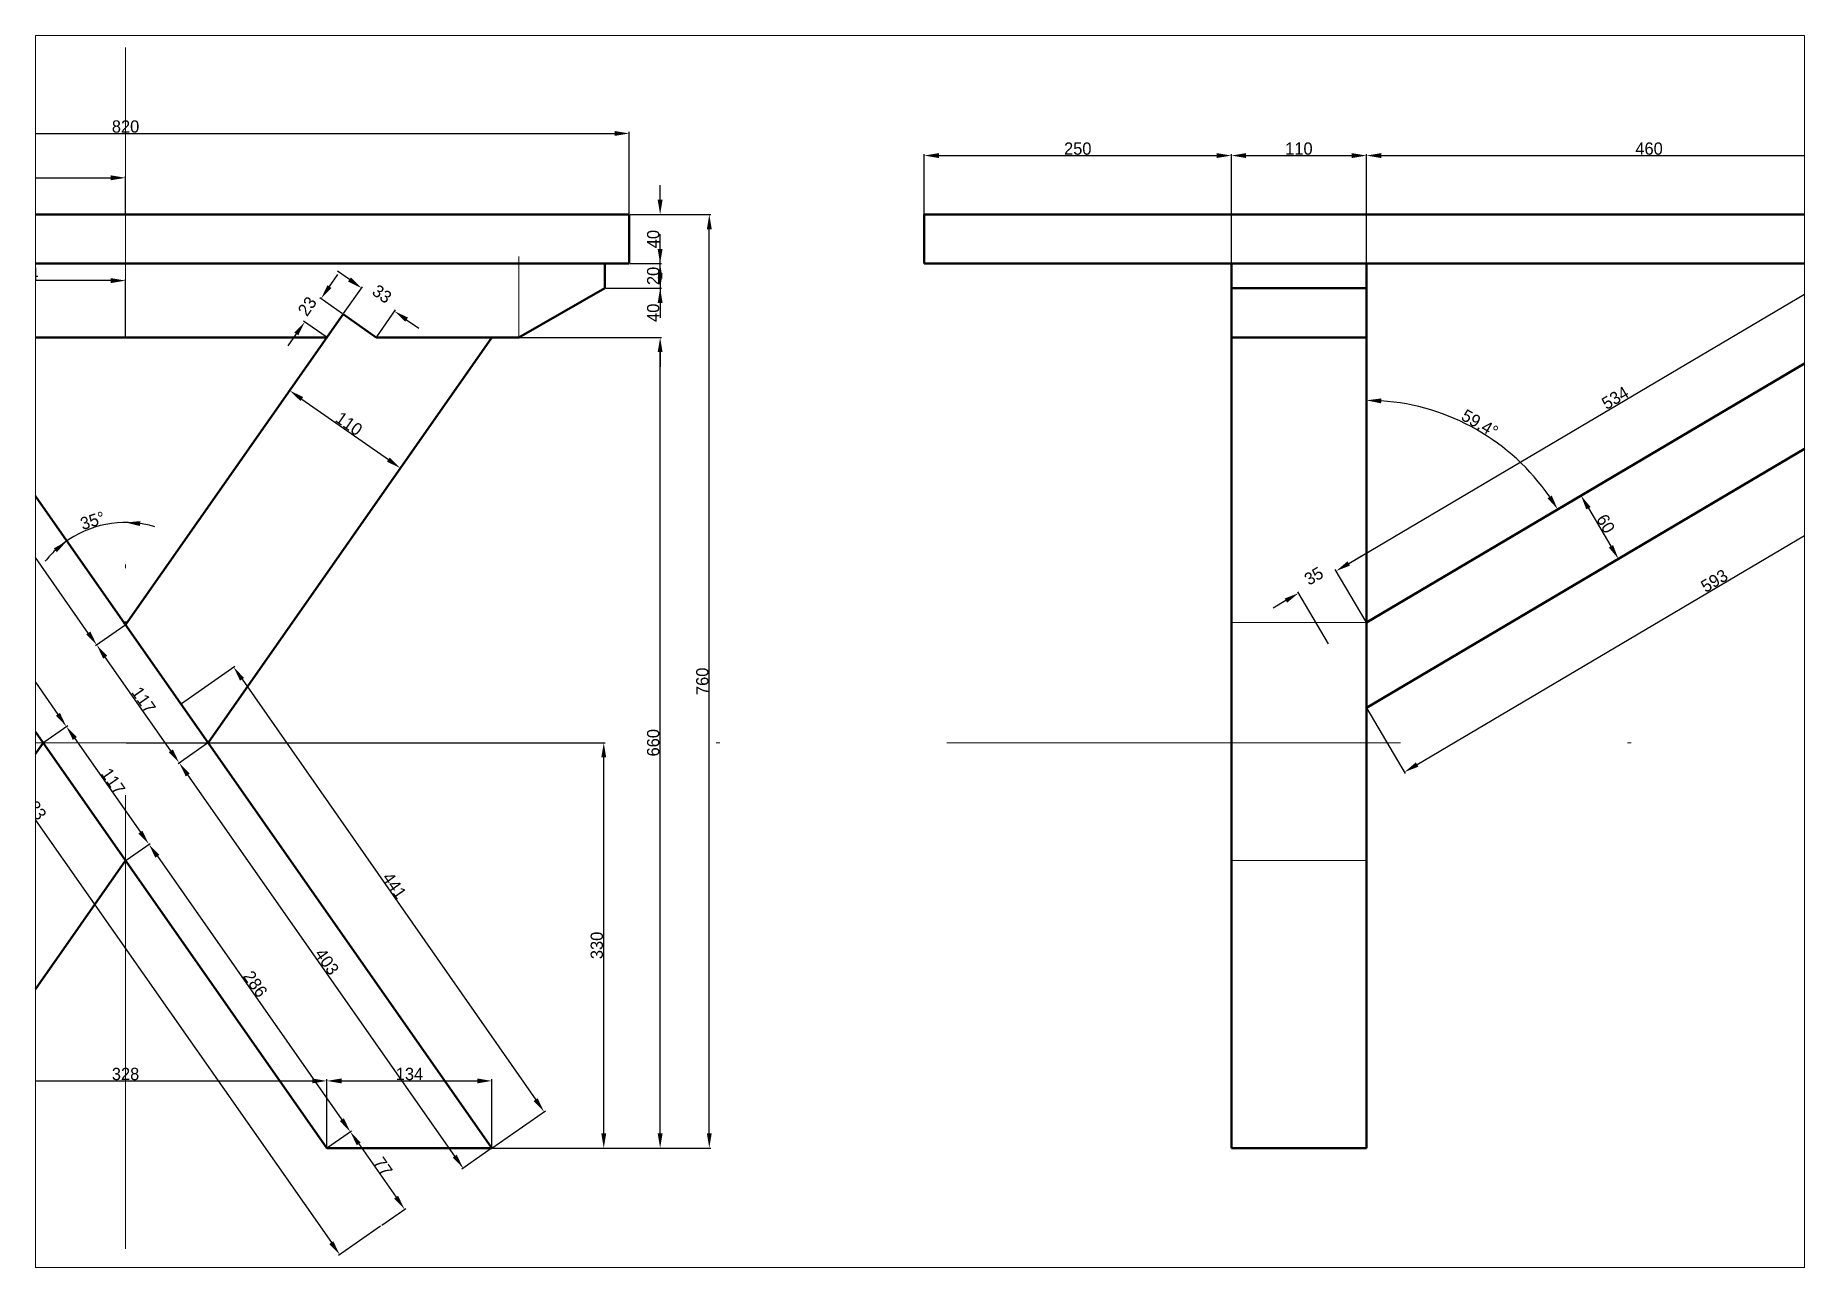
# Paper-space layout 'Layout3' of a CAD drawing. Extents: x 18 to 285, y 12 to 198.
# The model-space entities are those that its viewports show. They can reach past a viewport. Long polylines and large blocks are cut down to what shows.
import ezdxf

# ---------------------------------------------------------------- set-up
doc = ezdxf.new("R2010")
doc.units = 0
doc.linetypes.add('DASHDOT', pattern=[25.4, 12.7, -6.35, 0, -6.35])
doc.layers.get('0').update_dxf_attribs({"lineweight": 50})
doc.layers.add('helplines', color=7, linetype='DASHDOT', lineweight=9)
doc.layers.add('measurement', color=246, linetype='Continuous', lineweight=13)
doc.dimstyles.new('ISO-25', dxfattribs={"dimtxt": 10, "dimasz": 12, "dimexe": 1.25, "dimexo": 0.625, "dimtad": 1, "dimdsep": 46, "dimtxsty": 'Standard', "dimcen": 2.5, "dimadec": 0, "dimazin": 0, "dimtfac": 1, "dimtdec": 0, "dimtmove": 0, "dimatfit": 3, "dimfxl": 1, "dimarcsym": 0})

# ---------------------------------------------------------------- blocks, each defined once
blk = doc.blocks.new('*D108')
at = {"color": 0, "linetype": 'ByBlock', "lineweight": -2}
for p, q in [((526, 701.3), (532.8, 711.1)), ((536.6, 679.2), (518.1, 692.2)), ((499, 662.8), (492.1, 653)), ((523.4, 660.4), (504.9, 673.3))]:
    blk.add_line(p, q, dxfattribs=at)
at = {"color": 0, "linetype": 'ByBlock'}
for points in [[(519.1, 691.5), (524.3, 702.4), (527.6, 700.2)], [(505.9, 672.6), (497.4, 663.9), (500.6, 661.7)]]:
    blk.add_solid(points, dxfattribs=at)
at = {"layer": 'DEFPOINTS', "color": 0, "linetype": 'ByBlock'}
for p in [(537.1, 678.8), (523.9, 660)]:
    blk.add_point(p, dxfattribs=at)
at = {"color": 0, "linetype": 'ByBlock', "lineweight": -2, "insert": (507.9, 685.3), "char_height": 10, "attachment_point": 5, "rotation": 55}
blk.add_mtext('\\A1;23', dxfattribs=at)
blk = doc.blocks.new('*D109')
at = {"color": 0, "linetype": 'ByBlock', "lineweight": -2}
for p, q in [((542.2, 707), (532.4, 713.9)), ((537.5, 679.4), (552.8, 701.2)), ((564.4, 660.5), (579.7, 682.3)), ((588.8, 674.4), (598.6, 667.5))]:
    blk.add_line(p, q, dxfattribs=at)
at = {"color": 0, "linetype": 'ByBlock'}
for points in [[(552, 700.1), (541.1, 705.4), (543.4, 708.7)], [(578.9, 681.3), (587.6, 672.8), (589.9, 676.1)]]:
    blk.add_solid(points, dxfattribs=at)
at = {"layer": 'DEFPOINTS', "color": 0, "linetype": 'ByBlock'}
for p in [(537.1, 678.8), (564, 660)]:
    blk.add_point(p, dxfattribs=at)
at = {"color": 0, "linetype": 'ByBlock', "lineweight": -2, "insert": (568.7, 695.3), "char_height": 10, "attachment_point": 5, "rotation": 325}
blk.add_mtext('\\A1;33', dxfattribs=at)
blk = doc.blocks.new('*D110')
at = {"color": 0, "linetype": 'ByBlock', "lineweight": -2}
for p, q in [((523.6, 659.5), (492.9, 615.7)), ((503.4, 609.8), (573.9, 560.5)), ((613.7, 596.4), (583, 552.6))]:
    blk.add_line(p, q, dxfattribs=at)
at = {"color": 0, "linetype": 'ByBlock'}
for points in [[(493.6, 616.7), (502.3, 608.2), (504.6, 611.4)], [(583.7, 553.6), (572.7, 558.8), (575, 562.1)]]:
    blk.add_solid(points, dxfattribs=at)
at = {"layer": 'DEFPOINTS', "color": 0, "linetype": 'ByBlock'}
for p in [(523.9, 660), (614, 596.9)]:
    blk.add_point(p, dxfattribs=at)
at = {"color": 0, "linetype": 'ByBlock', "lineweight": -2, "insert": (541.9, 589.7), "char_height": 10, "attachment_point": 5, "rotation": 325}
blk.add_mtext('\\A1;110', dxfattribs=at)
blk = doc.blocks.new('*D112')
at = {"color": 0, "linetype": 'ByBlock', "lineweight": -2}
for start, end in [(11.1833, 22.4749), (293.8167, 11.1833), (282.5251, 293.8167)]:
    blk.add_arc((61.8, 660), 61.6, start, end, dxfattribs=at)
at = {"color": 0, "linetype": 'ByBlock'}
for points in [[(123.4, 660), (120.2, 671.7), (124.2, 672.1)], [(97.1, 609.6), (87.6, 601.9), (85.7, 605.4)]]:
    blk.add_solid(points, dxfattribs=at)
at = {"layer": 'DEFPOINTS', "color": 0, "linetype": 'ByBlock'}
for p in [(-146.8, 660), (61.8, 660), (156, 660), (523.9, 0)]:
    blk.add_point(p, dxfattribs=at)
at = {"color": 0, "linetype": 'ByBlock', "lineweight": -2, "insert": (111.4, 634.2), "char_height": 10, "attachment_point": 5, "rotation": 62.5}
blk.add_mtext('\\A1;55%%d', dxfattribs=at)
blk = doc.blocks.new('*D113')
at = {"color": 0, "linetype": 'ByBlock', "lineweight": -2}
for start, end in [(81.7505, 133.2495), (73.4578, 81.7505), (133.2495, 141.5422)]:
    blk.add_arc((360, 425.9), 83.4, start, end, dxfattribs=at)
at = {"color": 0, "linetype": 'ByBlock'}
for points in [[(360, 509.3), (372.1, 510.4), (371.8, 506.4)], [(312.2, 494.2), (304.1, 485.1), (301.6, 488.2)]]:
    blk.add_solid(points, dxfattribs=at)
at = {"layer": 'DEFPOINTS', "color": 0, "linetype": 'ByBlock'}
for p in [(360, 896), (182.9, 678.8), (658.2, 0), (360, -82)]:
    blk.add_point(p, dxfattribs=at)
at = {"color": 0, "linetype": 'ByBlock', "lineweight": -2, "insert": (333.2, 510.8), "char_height": 10, "attachment_point": 5, "rotation": 17.5}
blk.add_mtext('\\A1;35%%d', dxfattribs=at)
blk = doc.blocks.new('*D114')
at = {"color": 0, "linetype": 'ByBlock', "lineweight": -2}
blk.add_arc((196.1, 660), 76.7, 313.9781, 351.0219, dxfattribs=at)
at = {"color": 0, "linetype": 'ByBlock'}
for points in [[(272.7, 660), (273.8, 647.9), (269.8, 648.2)], [(240, 597.2), (248, 606.4), (250.6, 603.3)]]:
    blk.add_solid(points, dxfattribs=at)
at = {"layer": 'DEFPOINTS', "color": 0, "linetype": 'ByBlock'}
for p in [(182.9, 678.8), (196.1, 660), (523.9, 660), (658.2, 0)]:
    blk.add_point(p, dxfattribs=at)
at = {"color": 0, "linetype": 'ByBlock', "lineweight": -2, "insert": (259.1, 627.2), "char_height": 10, "attachment_point": 5, "rotation": 62.5}
blk.add_mtext('\\A1;55%%d', dxfattribs=at)
blk = doc.blocks.new('*D117')
at = {"color": 0, "linetype": 'ByBlock', "lineweight": -2}
for p, q in [((40, 660.6), (40, 791.2)), ((52, 789.9), (348, 789.9)), ((360, 760.6), (360, 791.2))]:
    blk.add_line(p, q, dxfattribs=at)
at = {"color": 0, "linetype": 'ByBlock'}
for points in [[(40, 789.9), (52, 787.9), (52, 791.9)], [(360, 789.9), (348, 787.9), (348, 791.9)]]:
    blk.add_solid(points, dxfattribs=at)
at = {"layer": 'DEFPOINTS', "color": 0, "linetype": 'ByBlock'}
for p in [(360, 760), (40, 660)]:
    blk.add_point(p, dxfattribs=at)
at = {"color": 0, "linetype": 'ByBlock', "lineweight": -2, "insert": (200, 795.6), "char_height": 10, "attachment_point": 5}
blk.add_mtext('\\A1;320', dxfattribs=at)
blk = doc.blocks.new('*D118')
at = {"color": 0, "linetype": 'ByBlock', "lineweight": -2}
for p, q in [((-50, 760.6), (-50, 827.2)), ((-38, 826), (758, 826)), ((770, 760.6), (770, 827.2))]:
    blk.add_line(p, q, dxfattribs=at)
at = {"color": 0, "linetype": 'ByBlock'}
for points in [[(-50, 826), (-38, 824), (-38, 828)], [(770, 826), (758, 824), (758, 828)]]:
    blk.add_solid(points, dxfattribs=at)
at = {"layer": 'DEFPOINTS', "color": 0, "linetype": 'ByBlock'}
for p in [(-50, 760), (770, 760)]:
    blk.add_point(p, dxfattribs=at)
at = {"color": 0, "linetype": 'ByBlock', "lineweight": -2, "insert": (360, 831.6), "char_height": 10, "attachment_point": 5}
blk.add_mtext('\\A1;820', dxfattribs=at)
blk = doc.blocks.new('*D119')
at = {"color": 0, "linetype": 'ByBlock', "lineweight": -2}
for p, q in [((61.3, 659.6), (27, 635.6)), ((34.9, 626.5), (527.5, -76.9)), ((567.6, -63.5), (533.3, -87.5))]:
    blk.add_line(p, q, dxfattribs=at)
at = {"color": 0, "linetype": 'ByBlock'}
for points in [[(28, 636.4), (33.3, 625.4), (36.5, 627.7)], [(534.3, -86.7), (525.8, -78.1), (529.1, -75.8)]]:
    blk.add_solid(points, dxfattribs=at)
at = {"layer": 'DEFPOINTS', "color": 0, "linetype": 'ByBlock'}
for p in [(61.8, 660), (568.1, -63.1)]:
    blk.add_point(p, dxfattribs=at)
at = {"color": 0, "linetype": 'ByBlock', "lineweight": -2, "insert": (285.8, 278), "char_height": 10, "attachment_point": 5, "rotation": 305}
blk.add_mtext('\\A1;883', dxfattribs=at)
blk = doc.blocks.new('*D120')
at = {"color": 0, "linetype": 'ByBlock', "lineweight": -2}
for p, q in [((62.3, 660.4), (81.8, 674)), ((87.7, 663.5), (305, 353.1)), ((293.4, 330.4), (312.9, 344))]:
    blk.add_line(p, q, dxfattribs=at)
at = {"color": 0, "linetype": 'ByBlock'}
for points in [[(80.8, 673.3), (86, 662.3), (89.3, 664.6)], [(311.8, 343.3), (303.3, 352), (306.6, 354.3)]]:
    blk.add_solid(points, dxfattribs=at)
at = {"layer": 'DEFPOINTS', "color": 0, "linetype": 'ByBlock'}
for p in [(61.8, 660), (292.9, 330)]:
    blk.add_point(p, dxfattribs=at)
at = {"color": 0, "linetype": 'ByBlock', "lineweight": -2, "insert": (200.9, 511.5), "char_height": 10, "attachment_point": 5, "rotation": 305}
blk.add_mtext('\\A1;403', dxfattribs=at)
blk = doc.blocks.new('*D121')
at = {"color": 0, "linetype": 'ByBlock', "lineweight": -2}
for p, q in [((293.4, 330.4), (312.9, 344)), ((318.7, 333.5), (372.1, 257.2)), ((360.5, 234.5), (380, 248.1))]:
    blk.add_line(p, q, dxfattribs=at)
at = {"color": 0, "linetype": 'ByBlock'}
for points in [[(311.8, 343.3), (317.1, 332.3), (320.4, 334.6)], [(379, 247.4), (370.5, 256.1), (373.7, 258.4)]]:
    blk.add_solid(points, dxfattribs=at)
at = {"layer": 'DEFPOINTS', "color": 0, "linetype": 'ByBlock'}
for p in [(292.9, 330), (360, 234.1)]:
    blk.add_point(p, dxfattribs=at)
at = {"color": 0, "linetype": 'ByBlock', "lineweight": -2, "insert": (350, 298.6), "char_height": 10, "attachment_point": 5, "rotation": 305}
blk.add_mtext('\\A1;117', dxfattribs=at)
blk = doc.blocks.new('*D122')
at = {"color": 0, "linetype": 'ByBlock', "lineweight": -2}
for p, q in [((360.5, 234.5), (380, 248.1)), ((385.9, 237.6), (536, 23.1)), ((524.4, 0.4), (543.9, 14))]:
    blk.add_line(p, q, dxfattribs=at)
at = {"color": 0, "linetype": 'ByBlock'}
for points in [[(379, 247.4), (384.2, 236.4), (387.5, 238.7)], [(542.9, 13.3), (534.4, 22), (537.7, 24.3)]]:
    blk.add_solid(points, dxfattribs=at)
at = {"layer": 'DEFPOINTS', "color": 0, "linetype": 'ByBlock'}
for p in [(360, 234.1), (523.9, 0)]:
    blk.add_point(p, dxfattribs=at)
at = {"color": 0, "linetype": 'ByBlock', "lineweight": -2, "insert": (465.6, 133.6), "char_height": 10, "attachment_point": 5, "rotation": 305}
blk.add_mtext('\\A1;286', dxfattribs=at)
blk = doc.blocks.new('*D123')
at = {"color": 0, "linetype": 'ByBlock', "lineweight": -2}
for p, q in [((524.4, 0.4), (543.9, 14)), ((549.8, 3.5), (580.2, -40)), ((568.6, -62.7), (588.1, -49.1))]:
    blk.add_line(p, q, dxfattribs=at)
at = {"color": 0, "linetype": 'ByBlock'}
for points in [[(542.9, 13.3), (548.2, 2.3), (551.4, 4.6)], [(587.1, -49.8), (578.6, -41.1), (581.8, -38.8)]]:
    blk.add_solid(points, dxfattribs=at)
at = {"layer": 'DEFPOINTS', "color": 0, "linetype": 'ByBlock'}
for p in [(523.9, 0), (568.1, -63.1)]:
    blk.add_point(p, dxfattribs=at)
at = {"color": 0, "linetype": 'ByBlock', "lineweight": -2, "insert": (569.6, -15), "char_height": 10, "attachment_point": 5, "rotation": 305}
blk.add_mtext('\\A1;77', dxfattribs=at)
blk = doc.blocks.new('*D124')
at = {"color": 0, "linetype": 'ByBlock', "lineweight": -2}
for p, q in [((426.6, 329.6), (402.7, 312.9)), ((627.9, -6.6), (410.6, 303.8)), ((657.7, -0.4), (633.8, -17.1))]:
    blk.add_line(p, q, dxfattribs=at)
at = {"color": 0, "linetype": 'ByBlock'}
for points in [[(403.7, 313.6), (412.3, 304.9), (409, 302.6)], [(634.8, -16.4), (629.6, -5.4), (626.3, -7.7)]]:
    blk.add_solid(points, dxfattribs=at)
at = {"layer": 'DEFPOINTS', "color": 0, "linetype": 'ByBlock'}
for p in [(427.1, 330), (658.2, 0)]:
    blk.add_point(p, dxfattribs=at)
at = {"color": 0, "linetype": 'ByBlock', "lineweight": -2, "insert": (523.9, 151.8), "char_height": 10, "attachment_point": 5, "rotation": 305}
blk.add_mtext('\\A1;403', dxfattribs=at)
blk = doc.blocks.new('*D125')
at = {"color": 0, "linetype": 'ByBlock', "lineweight": -2}
for p, q in [((359.5, 425.5), (335.6, 408.8)), ((396.9, 323.4), (343.5, 399.7)), ((426.6, 329.6), (402.7, 312.9))]:
    blk.add_line(p, q, dxfattribs=at)
at = {"color": 0, "linetype": 'ByBlock'}
for points in [[(336.6, 409.5), (345.1, 400.8), (341.8, 398.5)], [(403.7, 313.6), (398.5, 324.6), (395.2, 322.3)]]:
    blk.add_solid(points, dxfattribs=at)
at = {"layer": 'DEFPOINTS', "color": 0, "linetype": 'ByBlock'}
for p in [(360, 425.9), (427.1, 330)]:
    blk.add_point(p, dxfattribs=at)
at = {"color": 0, "linetype": 'ByBlock', "lineweight": -2, "insert": (374.8, 364.8), "char_height": 10, "attachment_point": 5, "rotation": 305}
blk.add_mtext('\\A1;117', dxfattribs=at)
blk = doc.blocks.new('*D126')
at = {"color": 0, "linetype": 'ByBlock', "lineweight": -2}
for p, q in [((168.9, 669.1), (158.5, 661.7)), ((329.7, 419.3), (166.4, 652.6)), ((359.5, 425.5), (335.6, 408.8))]:
    blk.add_line(p, q, dxfattribs=at)
at = {"color": 0, "linetype": 'ByBlock'}
for points in [[(159.5, 662.5), (168, 653.8), (164.7, 651.5)], [(336.6, 409.5), (331.4, 420.5), (328.1, 418.2)]]:
    blk.add_solid(points, dxfattribs=at)
at = {"layer": 'DEFPOINTS', "color": 0, "linetype": 'ByBlock'}
for p in [(169.4, 669.4), (360, 425.9)]:
    blk.add_point(p, dxfattribs=at)
at = {"color": 0, "linetype": 'ByBlock', "lineweight": -2, "insert": (252.7, 539.2), "char_height": 10, "attachment_point": 5, "rotation": 305}
blk.add_mtext('\\A1;309', dxfattribs=at)
blk = doc.blocks.new('*D128')
at = {"color": 0, "linetype": 'ByBlock', "lineweight": -2}
for p, q in [((196.1, 0.6), (196.1, 56)), ((208.1, 54.7), (511.9, 54.7)), ((523.9, 0.6), (523.9, 56))]:
    blk.add_line(p, q, dxfattribs=at)
at = {"color": 0, "linetype": 'ByBlock'}
for points in [[(196.1, 54.7), (208.1, 52.7), (208.1, 56.7)], [(523.9, 54.7), (511.9, 52.7), (511.9, 56.7)]]:
    blk.add_solid(points, dxfattribs=at)
at = {"layer": 'DEFPOINTS', "color": 0, "linetype": 'ByBlock'}
for p in [(196.1, 0), (523.9, 0)]:
    blk.add_point(p, dxfattribs=at)
at = {"color": 0, "linetype": 'ByBlock', "lineweight": -2, "insert": (360, 60.3), "char_height": 10, "attachment_point": 5}
blk.add_mtext('\\A1;328', dxfattribs=at)
blk = doc.blocks.new('*D129')
at = {"color": 0, "linetype": 'ByBlock', "lineweight": -2}
for p, q in [((523.9, 0.6), (523.9, 56)), ((535.9, 54.7), (646.2, 54.7)), ((658.2, 0.6), (658.2, 56))]:
    blk.add_line(p, q, dxfattribs=at)
at = {"color": 0, "linetype": 'ByBlock'}
for points in [[(523.9, 54.7), (535.9, 52.7), (535.9, 56.7)], [(658.2, 54.7), (646.2, 52.7), (646.2, 56.7)]]:
    blk.add_solid(points, dxfattribs=at)
at = {"layer": 'DEFPOINTS', "color": 0, "linetype": 'ByBlock'}
for p in [(658.2, 0), (523.9, 0)]:
    blk.add_point(p, dxfattribs=at)
at = {"color": 0, "linetype": 'ByBlock', "lineweight": -2, "insert": (591.1, 60.3), "char_height": 10, "attachment_point": 5}
blk.add_mtext('\\A1;134', dxfattribs=at)
blk = doc.blocks.new('*D130')
at = {"color": 0, "linetype": 'ByBlock', "lineweight": -2}
for p, q in [((658.8, 660), (796.3, 660)), ((795.1, 12), (795.1, 648)), ((658.8, 0), (796.3, 0))]:
    blk.add_line(p, q, dxfattribs=at)
at = {"color": 0, "linetype": 'ByBlock'}
for points in [[(795.1, 660), (797.1, 648), (793.1, 648)], [(795.1, 0), (797.1, 12), (793.1, 12)]]:
    blk.add_solid(points, dxfattribs=at)
at = {"layer": 'DEFPOINTS', "color": 0, "linetype": 'ByBlock'}
for p in [(658.2, 660), (658.2, 0)]:
    blk.add_point(p, dxfattribs=at)
at = {"color": 0, "linetype": 'ByBlock', "lineweight": -2, "insert": (789.5, 330), "char_height": 10, "attachment_point": 5, "rotation": 90}
blk.add_mtext('\\A1;660', dxfattribs=at)
blk = doc.blocks.new('*D131')
at = {"color": 0, "linetype": 'ByBlock', "lineweight": -2}
for p, q in [((795.1, 712), (795.1, 724)), ((750.6, 700), (796.3, 700)), ((658.8, 660), (796.3, 660)), ((795.1, 648), (795.1, 636))]:
    blk.add_line(p, q, dxfattribs=at)
at = {"color": 0, "linetype": 'ByBlock'}
for points in [[(795.1, 700), (797.1, 712), (793.1, 712)], [(795.1, 660), (797.1, 648), (793.1, 648)]]:
    blk.add_solid(points, dxfattribs=at)
at = {"layer": 'DEFPOINTS', "color": 0, "linetype": 'ByBlock'}
for p in [(750, 700), (658.2, 660)]:
    blk.add_point(p, dxfattribs=at)
at = {"color": 0, "linetype": 'ByBlock', "lineweight": -2, "insert": (789.5, 680), "char_height": 10, "attachment_point": 5, "rotation": 90}
blk.add_mtext('\\A1;40', dxfattribs=at)
blk = doc.blocks.new('*D132')
at = {"color": 0, "linetype": 'ByBlock', "lineweight": -2}
for p, q in [((795.1, 732), (795.1, 744)), ((770.6, 720), (796.3, 720)), ((750.6, 700), (796.3, 700)), ((795.1, 688), (795.1, 676))]:
    blk.add_line(p, q, dxfattribs=at)
at = {"color": 0, "linetype": 'ByBlock'}
for points in [[(795.1, 720), (797.1, 732), (793.1, 732)], [(795.1, 700), (797.1, 688), (793.1, 688)]]:
    blk.add_solid(points, dxfattribs=at)
at = {"layer": 'DEFPOINTS', "color": 0, "linetype": 'ByBlock'}
for p in [(770, 720), (750, 700)]:
    blk.add_point(p, dxfattribs=at)
at = {"color": 0, "linetype": 'ByBlock', "lineweight": -2, "insert": (789.5, 710), "char_height": 10, "attachment_point": 5, "rotation": 90}
blk.add_mtext('\\A1;20', dxfattribs=at)
blk = doc.blocks.new('*D133')
at = {"color": 0, "linetype": 'ByBlock', "lineweight": -2}
for p, q in [((795.1, 772), (795.1, 784)), ((770.6, 760), (796.3, 760)), ((770.6, 720), (796.3, 720)), ((795.1, 708), (795.1, 696))]:
    blk.add_line(p, q, dxfattribs=at)
at = {"color": 0, "linetype": 'ByBlock'}
for points in [[(795.1, 760), (797.1, 772), (793.1, 772)], [(795.1, 720), (797.1, 708), (793.1, 708)]]:
    blk.add_solid(points, dxfattribs=at)
at = {"layer": 'DEFPOINTS', "color": 0, "linetype": 'ByBlock'}
for p in [(770, 760), (770, 720)]:
    blk.add_point(p, dxfattribs=at)
at = {"color": 0, "linetype": 'ByBlock', "lineweight": -2, "insert": (789.5, 740), "char_height": 10, "attachment_point": 5, "rotation": 90}
blk.add_mtext('\\A1;40', dxfattribs=at)
blk = doc.blocks.new('*D134')
at = {"color": 0, "linetype": 'ByBlock', "lineweight": -2}
for p, q in [((770.6, 760), (836.4, 760)), ((835.1, 12), (835.1, 748)), ((658.8, 0), (836.4, 0))]:
    blk.add_line(p, q, dxfattribs=at)
at = {"color": 0, "linetype": 'ByBlock'}
for points in [[(835.1, 760), (837.1, 748), (833.1, 748)], [(835.1, 0), (837.1, 12), (833.1, 12)]]:
    blk.add_solid(points, dxfattribs=at)
at = {"layer": 'DEFPOINTS', "color": 0, "linetype": 'ByBlock'}
for p in [(770, 760), (658.2, 0)]:
    blk.add_point(p, dxfattribs=at)
at = {"color": 0, "linetype": 'ByBlock', "lineweight": -2, "insert": (829.5, 380), "char_height": 10, "attachment_point": 5, "rotation": 90}
blk.add_mtext('\\A1;760', dxfattribs=at)
blk = doc.blocks.new('*D135')
at = {"color": 0, "linetype": 'ByBlock', "lineweight": -2}
for p, q in [((405.6, 361.9), (449, 392.2)), ((454.8, 381.7), (693.8, 39.4)), ((658.2, 0), (701.7, 30.3))]:
    blk.add_line(p, q, dxfattribs=at)
at = {"color": 0, "linetype": 'ByBlock'}
for points in [[(448, 391.5), (453.2, 380.5), (456.5, 382.8)], [(700.6, 29.6), (692.1, 38.3), (695.4, 40.6)]]:
    blk.add_solid(points, dxfattribs=at)
at = {"layer": 'DEFPOINTS', "color": 0, "linetype": 'ByBlock'}
for p in [(405.1, 361.5), (657.7, -0.4)]:
    blk.add_point(p, dxfattribs=at)
at = {"color": 0, "linetype": 'ByBlock', "lineweight": -2, "insert": (578.9, 213.8), "char_height": 10, "attachment_point": 5, "rotation": 304.9189}
blk.add_mtext('\\A1;441', dxfattribs=at)
blk = doc.blocks.new('*D136')
at = {"color": 0, "linetype": 'ByBlock', "lineweight": -2}
for p, q in [((360.6, 330), (750.4, 330)), ((749.2, 12), (749.2, 318)), ((658.8, 0), (750.4, 0))]:
    blk.add_line(p, q, dxfattribs=at)
at = {"color": 0, "linetype": 'ByBlock'}
for points in [[(749.2, 330), (751.2, 318), (747.2, 318)], [(749.2, 0), (751.2, 12), (747.2, 12)]]:
    blk.add_solid(points, dxfattribs=at)
at = {"layer": 'DEFPOINTS', "color": 0, "linetype": 'ByBlock'}
for p in [(360, 330), (658.2, 0)]:
    blk.add_point(p, dxfattribs=at)
at = {"color": 0, "linetype": 'ByBlock', "lineweight": -2, "insert": (743.6, 165), "char_height": 10, "attachment_point": 5, "rotation": 90}
blk.add_mtext('\\A1;330', dxfattribs=at)
blk = doc.blocks.new('*D137')
at = {"color": 0, "linetype": 'ByBlock', "lineweight": -2}
for p, q in [((196.1, 660.6), (196.1, 707.4)), ((348, 706.2), (208.1, 706.2)), ((360, 660.6), (360, 707.4))]:
    blk.add_line(p, q, dxfattribs=at)
at = {"color": 0, "linetype": 'ByBlock'}
for points in [[(196.1, 706.2), (208.1, 708.2), (208.1, 704.2)], [(360, 706.2), (348, 708.2), (348, 704.2)]]:
    blk.add_solid(points, dxfattribs=at)
at = {"layer": 'DEFPOINTS', "color": 0, "linetype": 'ByBlock'}
for p in [(196.1, 660), (360, 660)]:
    blk.add_point(p, dxfattribs=at)
at = {"color": 0, "linetype": 'ByBlock', "lineweight": -2, "insert": (278, 711.8), "char_height": 10, "attachment_point": 5}
blk.add_mtext('\\A1;164', dxfattribs=at)
blk = doc.blocks.new('*D141')
at = {"color": 0, "linetype": 'ByBlock', "lineweight": -2}
blk.add_line((107.7, -16.7), (126, -0.2), dxfattribs=at)
for start, end in [(14.0951, 40.9049), (340.0156, 360)]:
    blk.add_arc((61.8, 0), 48.9, start, end, dxfattribs=at)
at = {"color": 0, "linetype": 'ByBlock'}
for points in [[(89.8, 40.1), (100.1, 33.5), (97.4, 30.5)], [(110.7, 0), (107.2, 11.7), (111.2, 12.2)]]:
    blk.add_solid(points, dxfattribs=at)
at = {"layer": 'DEFPOINTS', "color": 0, "linetype": 'ByBlock'}
for p in [(292.9, 330), (61.8, 0), (61.8, 0), (196.1, 0)]:
    blk.add_point(p, dxfattribs=at)
at = {"color": 0, "linetype": 'ByBlock', "lineweight": -2, "insert": (120.6, -12.7), "char_height": 10, "attachment_point": 5, "rotation": 42.0475}
blk.add_mtext('\\A1;55%%d', dxfattribs=at)
blk = doc.blocks.new('*D142')
at = {"color": 0, "linetype": 'ByBlock', "lineweight": -2}
for p, q in [((1355.6, 475.9), (1365.9, 482.1)), ((1369.7, 428.5), (1344.6, 470.9)), ((1339.1, 410.5), (1314.1, 452.9)), ((1304.4, 445.7), (1294.1, 439.6))]:
    blk.add_line(p, q, dxfattribs=at)
at = {"color": 0, "linetype": 'ByBlock'}
for points in [[(1345.3, 469.8), (1356.6, 474.2), (1354.6, 477.7)], [(1314.7, 451.8), (1305.4, 444), (1303.4, 447.4)]]:
    blk.add_solid(points, dxfattribs=at)
at = {"layer": 'DEFPOINTS', "color": 0, "linetype": 'ByBlock'}
for p in [(1370, 428), (1339.5, 409.9)]:
    blk.add_point(p, dxfattribs=at)
at = {"color": 0, "linetype": 'ByBlock', "lineweight": -2, "insert": (1327.1, 465.7), "char_height": 10, "attachment_point": 5, "rotation": 30.596}
blk.add_mtext('\\A1;35', dxfattribs=at)
blk = doc.blocks.new('*D143')
at = {"color": 0, "linetype": 'ByBlock', "lineweight": -2}
for p, q in [((1355.6, 475.9), (1794.9, 735.7)), ((1829.7, 700.5), (1804.6, 742.9)), ((1369.7, 428.5), (1344.6, 470.9))]:
    blk.add_line(p, q, dxfattribs=at)
at = {"color": 0, "linetype": 'ByBlock'}
for points in [[(1805.3, 741.8), (1795.9, 734), (1793.9, 737.5)], [(1345.3, 469.8), (1356.6, 474.2), (1354.6, 477.7)]]:
    blk.add_solid(points, dxfattribs=at)
at = {"layer": 'DEFPOINTS', "color": 0, "linetype": 'ByBlock'}
for p in [(1830, 700), (1370, 428)]:
    blk.add_point(p, dxfattribs=at)
at = {"color": 0, "linetype": 'ByBlock', "lineweight": -2, "insert": (1572.4, 610.7), "char_height": 10, "attachment_point": 5, "rotation": 30.596}
blk.add_mtext('\\A1;534', dxfattribs=at)
blk = doc.blocks.new('*D144')
at = {"color": 0, "linetype": 'ByBlock', "lineweight": -2}
for p, q in [((1880.6, 659.5), (1911.7, 606.7)), ((1411.2, 312.2), (1900.8, 601.7)), ((1370.3, 357.8), (1401.5, 305))]:
    blk.add_line(p, q, dxfattribs=at)
at = {"color": 0, "linetype": 'ByBlock'}
for points in [[(1911.1, 607.8), (1901.8, 600), (1899.7, 603.4)], [(1400.9, 306.1), (1412.2, 310.5), (1410.2, 314)]]:
    blk.add_solid(points, dxfattribs=at)
at = {"layer": 'DEFPOINTS', "color": 0, "linetype": 'ByBlock'}
for p in [(1880.2, 660), (1370, 358.3)]:
    blk.add_point(p, dxfattribs=at)
at = {"color": 0, "linetype": 'ByBlock', "lineweight": -2, "insert": (1653.1, 461.8), "char_height": 10, "attachment_point": 5, "rotation": 30.596}
blk.add_mtext('\\A1;593', dxfattribs=at)
blk = doc.blocks.new('*D146')
at = {"color": 0, "linetype": 'ByBlock', "lineweight": -2}
blk.add_arc((1370, 428), 180.7, 34.4014, 86.1946, dxfattribs=at)
at = {"color": 0, "linetype": 'ByBlock'}
for points in [[(1370, 608.7), (1382.1, 610.3), (1381.9, 606.3)], [(1525.6, 520), (1517.4, 529), (1520.8, 531.2)]]:
    blk.add_solid(points, dxfattribs=at)
at = {"layer": 'DEFPOINTS', "color": 0, "linetype": 'ByBlock'}
for p in [(1370, 720), (1830, 700), (1260, 363), (1370, -82)]:
    blk.add_point(p, dxfattribs=at)
at = {"color": 0, "linetype": 'ByBlock', "lineweight": -2, "insert": (1462.3, 589.9), "char_height": 10, "attachment_point": 5, "rotation": 330.298}
blk.add_mtext('\\A1;59.4%%d', dxfattribs=at)
blk = doc.blocks.new('*D147')
at = {"color": 0, "linetype": 'ByBlock', "lineweight": -2}
for p, q in [((1544.5, 531.2), (1543.5, 530.6)), ((1550.7, 520.9), (1569, 489.9)), ((1575, 479.5), (1574, 478.9))]:
    blk.add_line(p, q, dxfattribs=at)
at = {"color": 0, "linetype": 'ByBlock'}
for points in [[(1544.6, 531.2), (1548.9, 519.9), (1552.4, 521.9)], [(1575.1, 479.6), (1567.3, 488.9), (1570.7, 490.9)]]:
    blk.add_solid(points, dxfattribs=at)
at = {"layer": 'DEFPOINTS', "color": 0, "linetype": 'ByBlock'}
for p in [(1545, 531.5), (1575.5, 479.8)]:
    blk.add_point(p, dxfattribs=at)
at = {"color": 0, "linetype": 'ByBlock', "lineweight": -2, "insert": (1564.7, 508.3), "char_height": 10, "attachment_point": 5, "rotation": 300.596}
blk.add_mtext('\\A1;60', dxfattribs=at)
blk = doc.blocks.new('*D156')
at = {"color": 0, "linetype": 'ByBlock', "lineweight": -2}
for p, q in [((1010, 720.625), (1010, 809.25)), ((1022, 808), (1248, 808)), ((1260, 720.625), (1260, 809.25))]:
    blk.add_line(p, q, dxfattribs=at)
at = {"color": 0, "linetype": 'ByBlock'}
for points in [[(1010, 808), (1022, 806), (1022, 810)], [(1260, 808), (1248, 806), (1248, 810)]]:
    blk.add_solid(points, dxfattribs=at)
at = {"layer": 'DEFPOINTS', "color": 0, "linetype": 'ByBlock'}
for p in [(1010, 720), (1260, 720)]:
    blk.add_point(p, dxfattribs=at)
at = {"color": 0, "linetype": 'ByBlock', "lineweight": -2, "insert": (1135, 813.625), "char_height": 10, "attachment_point": 5}
blk.add_mtext('\\A1;250', dxfattribs=at)
blk = doc.blocks.new('*D157')
at = {"color": 0, "linetype": 'ByBlock', "lineweight": -2}
for p, q in [((1260, 720.625), (1260, 809.25)), ((1272, 808), (1358, 808)), ((1370, 720.625), (1370, 809.25))]:
    blk.add_line(p, q, dxfattribs=at)
at = {"color": 0, "linetype": 'ByBlock'}
for points in [[(1260, 808), (1272, 806), (1272, 810)], [(1370, 808), (1358, 806), (1358, 810)]]:
    blk.add_solid(points, dxfattribs=at)
at = {"layer": 'DEFPOINTS', "color": 0, "linetype": 'ByBlock'}
for p in [(1260, 720), (1370, 720)]:
    blk.add_point(p, dxfattribs=at)
at = {"color": 0, "linetype": 'ByBlock', "lineweight": -2, "insert": (1315, 813.625), "char_height": 10, "attachment_point": 5}
blk.add_mtext('\\A1;110', dxfattribs=at)
blk = doc.blocks.new('*D158')
at = {"color": 0, "linetype": 'ByBlock', "lineweight": -2}
for p, q in [((1370, 720.625), (1370, 809.25)), ((1382, 808), (1818, 808)), ((1830, 720.625), (1830, 809.25))]:
    blk.add_line(p, q, dxfattribs=at)
at = {"color": 0, "linetype": 'ByBlock'}
for points in [[(1370, 808), (1382, 806), (1382, 810)], [(1830, 808), (1818, 806), (1818, 810)]]:
    blk.add_solid(points, dxfattribs=at)
at = {"layer": 'DEFPOINTS', "color": 0, "linetype": 'ByBlock'}
for p in [(1370, 720), (1830, 720)]:
    blk.add_point(p, dxfattribs=at)
at = {"color": 0, "linetype": 'ByBlock', "lineweight": -2, "insert": (1600, 813.625), "char_height": 10, "attachment_point": 5}
blk.add_mtext('\\A1;460', dxfattribs=at)

msp = doc.modelspace()

# ---------------------------------------------------------------- linework, layer by layer
for p, q in [((-50, 760), (770, 760)), ((770, 720), (770, 760)), ((1010, 720), (1010, 760)), ((1010, 760), (1980, 760)), ((-50, 720), (770, 720)), ((750, 700), (750, 720)), ((1010, 720), (1980, 720)), ((1260, 0), (1260, 720)), ((1370, 0), (1370, 720)), ((1370, 428), (1863.824, 720)), ((680, 660), (750, 700)), ((1260, 700), (1370, 700)), ((182.882, 678.84), (658.211, 0)), ((537.118, 678.84), (360, 425.89)), ((537.118, 678.84), (564.025, 660)), ((61.789, 660), (523.926, 0)), ((196.074, 660), (523.926, 660)), ((658.211, 660), (427.143, 330)), ((564.025, 660), (680, 660)), ((1260, 660), (1370, 660)), ((1370, 358.296), (1880.235, 660)), ((358, 428), (361.478, 428)), ((292.857, 330), (61.789, 0)), ((360, 234.11), (196.074, 0)), ((523.926, 0), (658.211, 0)), ((1260, 0), (1370, 0))]:
    msp.add_line(p, q)
at = {"layer": 'helplines'}
for p, q in [((360, -82), (360, 896)), ((1260, 428), (1370, 428)), ((80, 330), (1940, 330)), ((1260, 234.11), (1370, 234.11))]:
    msp.add_line(p, q, dxfattribs=at)
at = {"layer": 'measurement'}
for p, q in [((680, 660.625), (680, 725.904)), ((680, 660), (680, 660.625)), ((680, 660.625), (680, 660.625))]:
    msp.add_line(p, q, dxfattribs=at)

# ---------------------------------------------------------------- dimensions: what is measured, and where the dimension line sits
for base, line1, line2, override, picture, middle in [((338.364, 506.451), ((182.882, 678.84), (658.211, 0)), ((360, -82), (360, 896)), {"dimdec": 0, "dimtdec": 1}, '*D113', (333.225, 510.81)), ((1454, 588), ((1370, -82), (1370, 720)), ((1260, 362.957), (1830, 700)), {"dimdec": 0, "dimadec": 1}, '*D146', (1462.327, 589.853)), ((122.064, 647.399), ((61.789, 660), (523.926, 0)), ((-146.795, 660), (155.975, 660)), {"dimdec": 0, "dimtdec": 1}, '*D112', (111.42, 634.164)), ((244.72, 600.753), ((196.074, 660), (523.926, 660)), ((182.882, 678.84), (658.211, 0)), {"dimdec": 0, "dimtdec": 1}, '*D114', (259.082, 627.2)), ((108, 16), ((292.857, 330), (61.789, 0)), ((61.789, 0), (196.074, 0)), {"dimdec": 0}, '*D141', (120.642, -12.658))]:
    dim = msp.add_angular_dim_2l(base=base, line1=line1, line2=line2, dimstyle='ISO-25', override=override, dxfattribs=at)
    dim.commit()
    dim.dimension.update_dxf_attribs({"geometry": picture, "text_midpoint": middle})
for base, p1, p2, override, picture, middle in [((770, 825.976), (-50, 760), (770, 760), {"dimdec": 0, "dimtdec": 1}, '*D118', (360, 831.601)), ((1260, 808), (1010, 720), (1260, 720), {"dimdec": 0, "dimadec": 1}, '*D156', (1135, 813.625)), ((1370, 808), (1260, 720), (1370, 720), {"dimdec": 0, "dimadec": 1}, '*D157', (1315, 813.625)), ((1830, 808), (1370, 720), (1830, 720), {"dimdec": 0, "dimadec": 1}, '*D158', (1600, 813.625)), ((360, 789.933), (40, 660), (360, 760), {"dimdec": 0, "dimtdec": 1}, '*D117', (200, 795.558)), ((196.074, 706.167), (360, 660), (196.074, 660), {"dimdec": 0, "dimtdec": 1}, '*D137', (278.037, 711.792)), ((523.926, 54.705), (196.074, 0), (523.926, 0), {"dimdec": 0, "dimtdec": 1}, '*D128', (360, 60.33)), ((658.211, 54.705), (523.926, 0), (658.211, 0), {"dimdec": 0, "dimtdec": 1}, '*D129', (591.068, 60.33))]:
    dim = msp.add_linear_dim(base=base, p1=p1, p2=p2, dimstyle='ISO-25', override=override, dxfattribs=at)
    dim.commit()
    dim.dimension.update_dxf_attribs({"geometry": picture, "text_midpoint": middle})
for base, p1, p2, angle, override, picture, middle in [((795.099, 760), (770, 720), (770, 760), 90, {"dimdec": 0, "dimtdec": 1}, '*D133', (789.474, 740)), ((835.131, 760), (658.211, 0), (770, 760), 90, {"dimdec": 0, "dimtdec": 1}, '*D134', (829.506, 380)), ((795.099, 720), (750, 700), (770, 720), 90, {"dimdec": 0, "dimtdec": 1}, '*D132', (789.474, 710)), ((1805.26, 741.84), (1370, 428), (1830, 700), 30.596009, {"dimdec": 0}, '*D143', (1572.397, 610.682)), ((795.099, 700), (658.211, 660), (750, 700), 90, {"dimdec": 0, "dimtdec": 1}, '*D131', (789.474, 680)), ((159.483, 662.457), (360, 425.89), (169.428, 669.42), 125, {"dimdec": 0, "dimtdec": 1}, '*D126', (252.65, 539.208)), ((795.099, 660), (658.211, 0), (658.211, 660), 90, {"dimdec": 0, "dimtdec": 1}, '*D130', (789.474, 330)), ((336.602, 409.506), (427.143, 330), (360, 425.89), 125, {"dimdec": 0, "dimtdec": 1}, '*D125', (374.781, 364.787)), ((378.981, 247.401), (292.857, 330), (360, 234.11), 305, {"dimdec": 0, "dimtdec": 1}, '*D121', (350.018, 298.572)), ((749.188, 330), (658.211, 0), (360, 330), 90, {"dimdec": 0, "dimtdec": 1}, '*D136', (743.563, 165)), ((542.907, 13.291), (360, 234.11), (523.926, 0), 305, {"dimdec": 0, "dimtdec": 1}, '*D122', (465.552, 133.572)), ((587.086, -49.803), (523.926, 0), (568.104, -63.093), 305, {"dimdec": 0, "dimtdec": 1}, '*D123', (569.604, -15.03))]:
    dim = msp.add_linear_dim(base=base, p1=p1, p2=p2, angle=angle, dimstyle='ISO-25', override=override, dxfattribs=at)
    dim.commit()
    dim.dimension.update_dxf_attribs({"geometry": picture, "text_midpoint": middle})
for p1, p2, distance, override, picture, middle in [((537.118, 678.84), (523.926, 660), -22.024, {"dimtxt": 10, "dimasz": 12}, '*D108', (507.874, 685.279)), ((537.118, 678.84), (564.025, 660), 26.008, {"dimdec": 0, "dimtdec": 1}, '*D109', (568.716, 695.332)), ((61.789, 660), (292.857, 330), 23.172, {"dimdec": 0, "dimtdec": 1}, '*D120', (200.912, 511.517)), ((61.789, 660), (568.104, -63.093), -41.222, {"dimdec": 0, "dimtdec": 1}, '*D119', (285.787, 278.036)), ((523.926, 660), (614.033, 596.907), -52.874, {"dimdec": 0, "dimtdec": 1}, '*D110', (541.878, 589.749)), ((1370, 358.296), (1880.235, 660), -60.614, {"dimdec": 0}, '*D144', (1653.106, 461.815)), ((1545, 531.478), (1575.539, 479.832), -0.52, {"dimdec": 0, "dimadec": 1}, '*D147', (1564.663, 508.253)), ((1339.461, 409.942), (1370, 428), 48.608, {"dimdec": 0}, '*D142', (1327.127, 465.653)), ((405.053, 361.547), (657.699, -0.358), 52.351, {"dimdec": 0, "dimtdec": 1}, '*D135', (578.915, 213.781)), ((658.211, 0), (427.143, 330), 28.564, {"dimdec": 0, "dimtdec": 1}, '*D124', (523.886, 151.843))]:
    dim = msp.add_aligned_dim(p1=p1, p2=p2, distance=distance, dimstyle='ISO-25', override=override, dxfattribs=at)
    dim.commit()
    dim.dimension.update_dxf_attribs({"geometry": picture, "text_midpoint": middle})

psp = doc.layouts.new('Layout3')

# ---------------------------------------------------------------- viewports
at = {"layer": 'measurement'}
psp.add_viewport(center=(151.5, 105), size=(267, 186), view_center_point=(1006.602, 404.273), view_height=1003.12356, dxfattribs=at)

doc.saveas('drawing.dxf')
